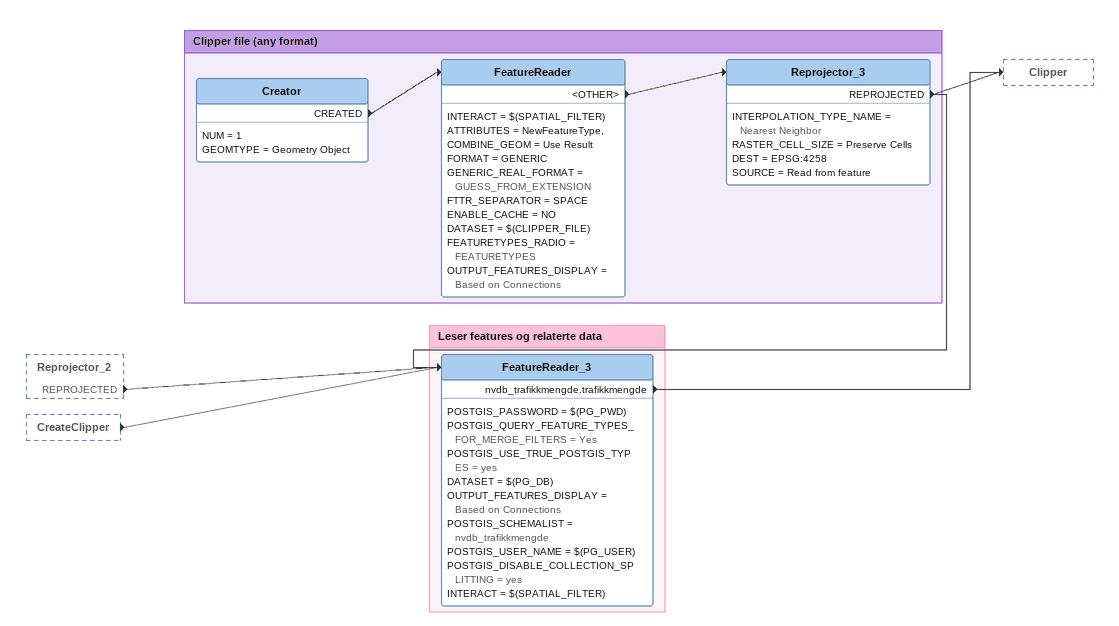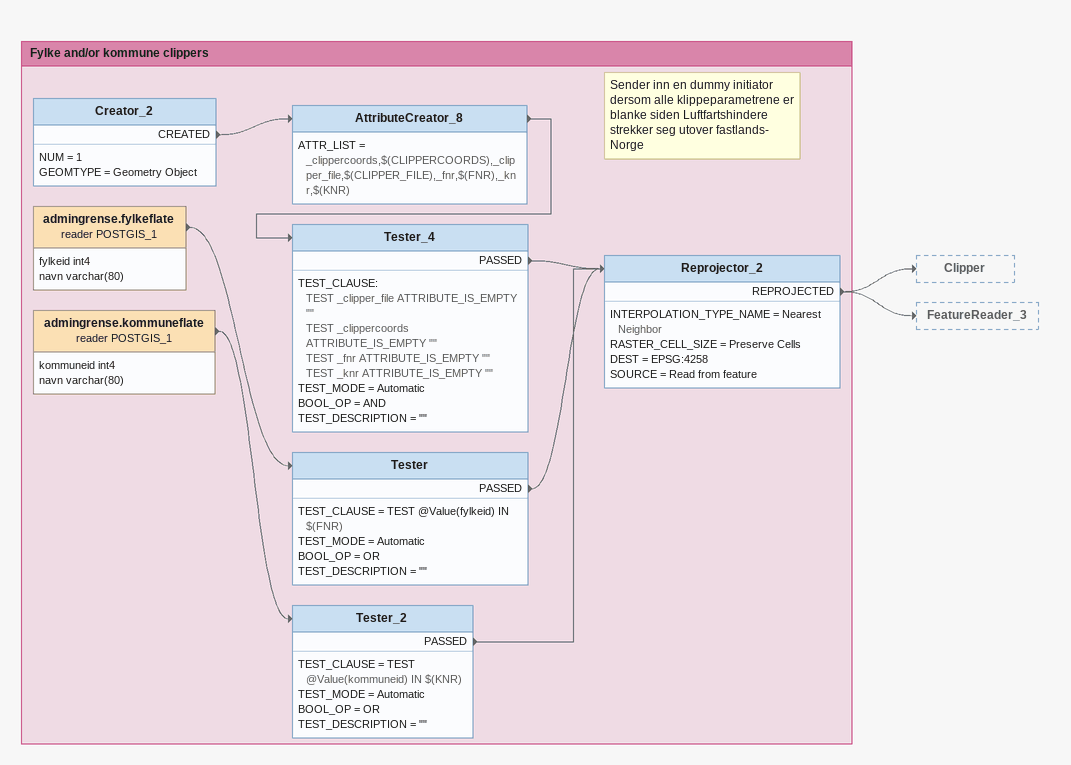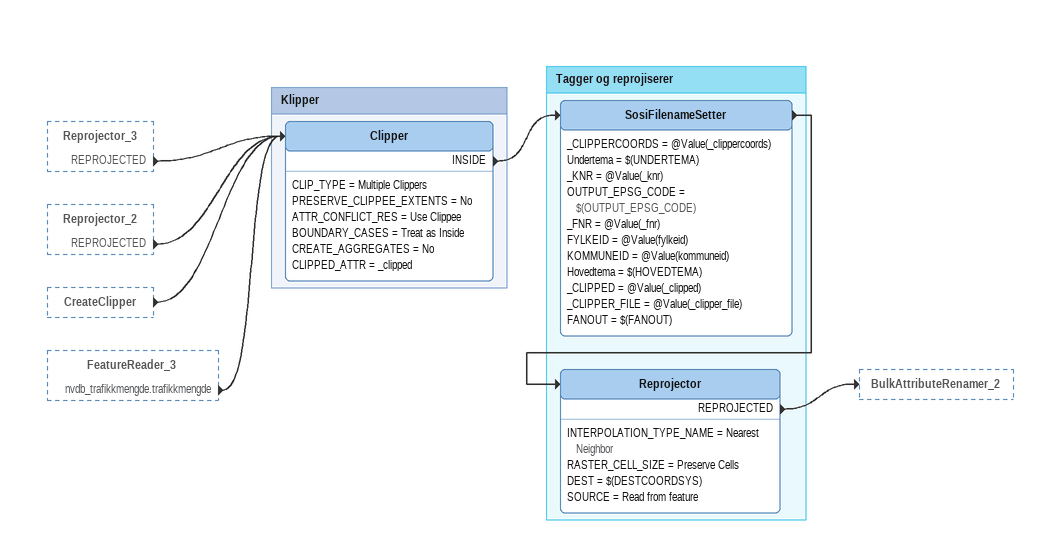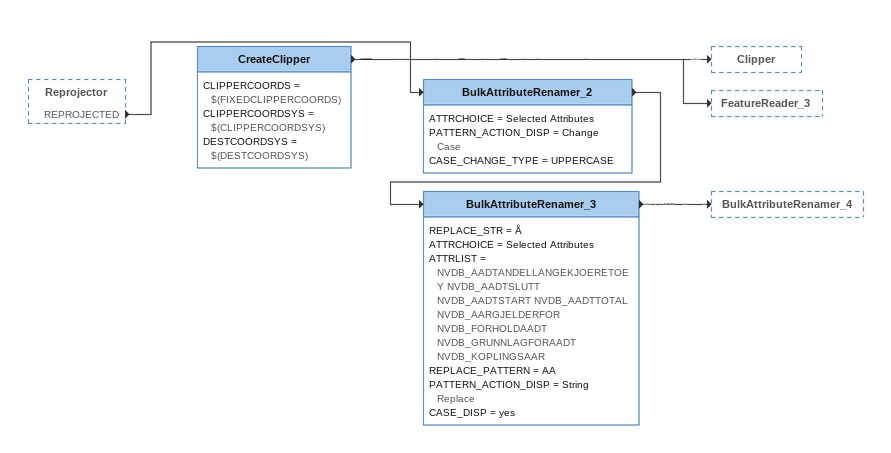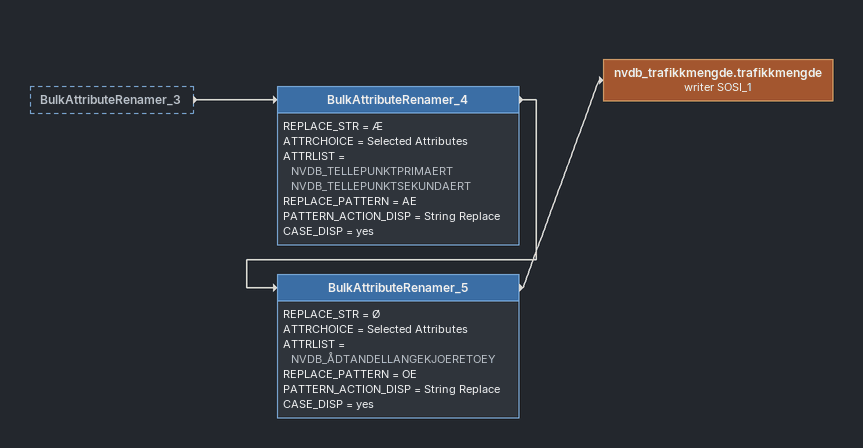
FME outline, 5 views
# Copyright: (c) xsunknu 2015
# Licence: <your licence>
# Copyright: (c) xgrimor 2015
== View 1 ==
Reprojector_2 [outside]
    REPROJECTED -> FeatureReader_3
CreateClipper [outside]
    -> FeatureReader_3

Bookmark: Clipper file (any format)
Creator
    NUM = 1
    GEOMTYPE = Geometry Object
    CREATED -> FeatureReader
FeatureReader
    INTERACT = $(SPATIAL_FILTER)
    ATTRIBUTES = NewFeatureType,
    COMBINE_GEOM = Use Result
    FORMAT = GENERIC
    GENERIC_REAL_FORMAT = GUESS_FROM_EXTENSION
    FTTR_SEPARATOR = SPACE
    ENABLE_CACHE = NO
    DATASET = $(CLIPPER_FILE)
    FEATURETYPES_RADIO = FEATURETYPES
    OUTPUT_FEATURES_DISPLAY = Based on Connections
    <OTHER> -> Reprojector_3
Reprojector_3
    INTERPOLATION_TYPE_NAME = Nearest Neighbor
    RASTER_CELL_SIZE = Preserve Cells
    DEST = EPSG:4258
    SOURCE = Read from feature
    REPROJECTED -> Clipper
    REPROJECTED -> FeatureReader_3

Bookmark: Leser features og relaterte data
FeatureReader_3
    POSTGIS_PASSWORD = $(PG_PWD)
    POSTGIS_QUERY_FEATURE_TYPES_FOR_MERGE_FILTERS = Yes
    POSTGIS_USE_TRUE_POSTGIS_TYPES = yes
    DATASET = $(PG_DB)
    OUTPUT_FEATURES_DISPLAY = Based on Connections
    POSTGIS_SCHEMALIST = nvdb_trafikkmengde
    POSTGIS_USER_NAME = $(PG_USER)
    POSTGIS_DISABLE_COLLECTION_SPLITTING = yes
    INTERACT = $(SPATIAL_FILTER)
    nvdb_trafikkmengde.trafikkmengde -> Clipper

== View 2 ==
Bookmark: Fylke and/or kommune clippers
Creator_2
    NUM = 1
    GEOMTYPE = Geometry Object
    CREATED -> AttributeCreator_8
AttributeCreator_8
    ATTR_LIST = _clippercoords,$(CLIPPERCOORDS),_clipper_file,$(CLIPPER_FILE),_fnr,$(FNR),_knr,$(KNR)
    -> Tester_4
Note: Sender inn en dummy initiator / dersom alle klippeparametrene er / blanke siden Luftfartshindere / strekker seg utover fastlands- / Norge
Tester_4
    TEST_CLAUSE:
      TEST _clipper_file ATTRIBUTE_IS_EMPTY ""
      TEST _clippercoords ATTRIBUTE_IS_EMPTY ""
      TEST _fnr ATTRIBUTE_IS_EMPTY ""
      TEST _knr ATTRIBUTE_IS_EMPTY ""
    TEST_MODE = Automatic
    BOOL_OP = AND
    TEST_DESCRIPTION = ""
    PASSED -> Reprojector_2
admingrense.fylkeflate (reader POSTGIS_1)
    attributes: fylkeid int4, navn varchar(80)
    -> Tester
Tester
    TEST_CLAUSE = TEST @Value(fylkeid) IN $(FNR)
    TEST_MODE = Automatic
    BOOL_OP = OR
    TEST_DESCRIPTION = ""
    PASSED -> Reprojector_2
admingrense.kommuneflate (reader POSTGIS_1)
    attributes: kommuneid int4, navn varchar(80)
    -> Tester_2
Tester_2
    TEST_CLAUSE = TEST @Value(kommuneid) IN $(KNR)
    TEST_MODE = Automatic
    BOOL_OP = OR
    TEST_DESCRIPTION = ""
    PASSED -> Reprojector_2
Reprojector_2
    INTERPOLATION_TYPE_NAME = Nearest Neighbor
    RASTER_CELL_SIZE = Preserve Cells
    DEST = EPSG:4258
    SOURCE = Read from feature
    REPROJECTED -> Clipper
    REPROJECTED -> FeatureReader_3

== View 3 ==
Reprojector_3 [outside]
    REPROJECTED -> Clipper
Reprojector_2 [outside]
    REPROJECTED -> Clipper
CreateClipper [outside]
    -> Clipper
FeatureReader_3 [outside]
    nvdb_trafikkmengde.trafikkmengde -> Clipper

Bookmark: Klipper
Clipper
    CLIP_TYPE = Multiple Clippers
    PRESERVE_CLIPPEE_EXTENTS = No
    ATTR_CONFLICT_RES = Use Clippee
    BOUNDARY_CASES = Treat as Inside
    CREATE_AGGREGATES = No
    CLIPPED_ATTR = _clipped
    INSIDE -> SosiFilenameSetter

Bookmark: Tagger og reprojiserer
SosiFilenameSetter
    _CLIPPERCOORDS = @Value(_clippercoords)
    Undertema = $(UNDERTEMA)
    _KNR = @Value(_knr)
    OUTPUT_EPSG_CODE = $(OUTPUT_EPSG_CODE)
    _FNR = @Value(_fnr)
    FYLKEID = @Value(fylkeid)
    KOMMUNEID = @Value(kommuneid)
    Hovedtema = $(HOVEDTEMA)
    _CLIPPED = @Value(_clipped)
    _CLIPPER_FILE = @Value(_clipper_file)
    FANOUT = $(FANOUT)
    -> Reprojector
Reprojector
    INTERPOLATION_TYPE_NAME = Nearest Neighbor
    RASTER_CELL_SIZE = Preserve Cells
    DEST = $(DESTCOORDSYS)
    SOURCE = Read from feature
    REPROJECTED -> BulkAttributeRenamer_2

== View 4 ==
Reprojector [outside]
    REPROJECTED -> BulkAttributeRenamer_2
CreateClipper
    CLIPPERCOORDS = $(FIXEDCLIPPERCOORDS)
    CLIPPERCOORDSYS = $(CLIPPERCOORDSYS)
    DESTCOORDSYS = $(DESTCOORDSYS)
    -> Clipper
    -> FeatureReader_3
BulkAttributeRenamer_2
    ATTRCHOICE = Selected Attributes
    PATTERN_ACTION_DISP = Change Case
    CASE_CHANGE_TYPE = UPPERCASE
    -> BulkAttributeRenamer_3
BulkAttributeRenamer_3
    REPLACE_STR = Å
    ATTRCHOICE = Selected Attributes
    ATTRLIST = NVDB_AADTANDELLANGEKJOERETOEY NVDB_AADTSLUTT NVDB_AADTSTART NVDB_AADTTOTAL NVDB_AARGJELDERFOR NVDB_FORHOLDAADT NVDB_GRUNNLAGFORAADT NVDB_KOPLINGSAAR
    REPLACE_PATTERN = AA
    PATTERN_ACTION_DISP = String Replace
    CASE_DISP = yes
    -> BulkAttributeRenamer_4

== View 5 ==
BulkAttributeRenamer_3 [outside]
    -> BulkAttributeRenamer_4
BulkAttributeRenamer_4
    REPLACE_STR = Æ
    ATTRCHOICE = Selected Attributes
    ATTRLIST = NVDB_TELLEPUNKTPRIMAERT NVDB_TELLEPUNKTSEKUNDAERT
    REPLACE_PATTERN = AE
    PATTERN_ACTION_DISP = String Replace
    CASE_DISP = yes
    -> BulkAttributeRenamer_5
BulkAttributeRenamer_5
    REPLACE_STR = Ø
    ATTRCHOICE = Selected Attributes
    ATTRLIST = NVDB_ÅDTANDELLANGEKJOERETOEY
    REPLACE_PATTERN = OE
    PATTERN_ACTION_DISP = String Replace
    CASE_DISP = yes
    -> nvdb_trafikkmengde.trafikkmengde (writer SOSI_1)
nvdb_trafikkmengde.trafikkmengde (writer SOSI_1)
